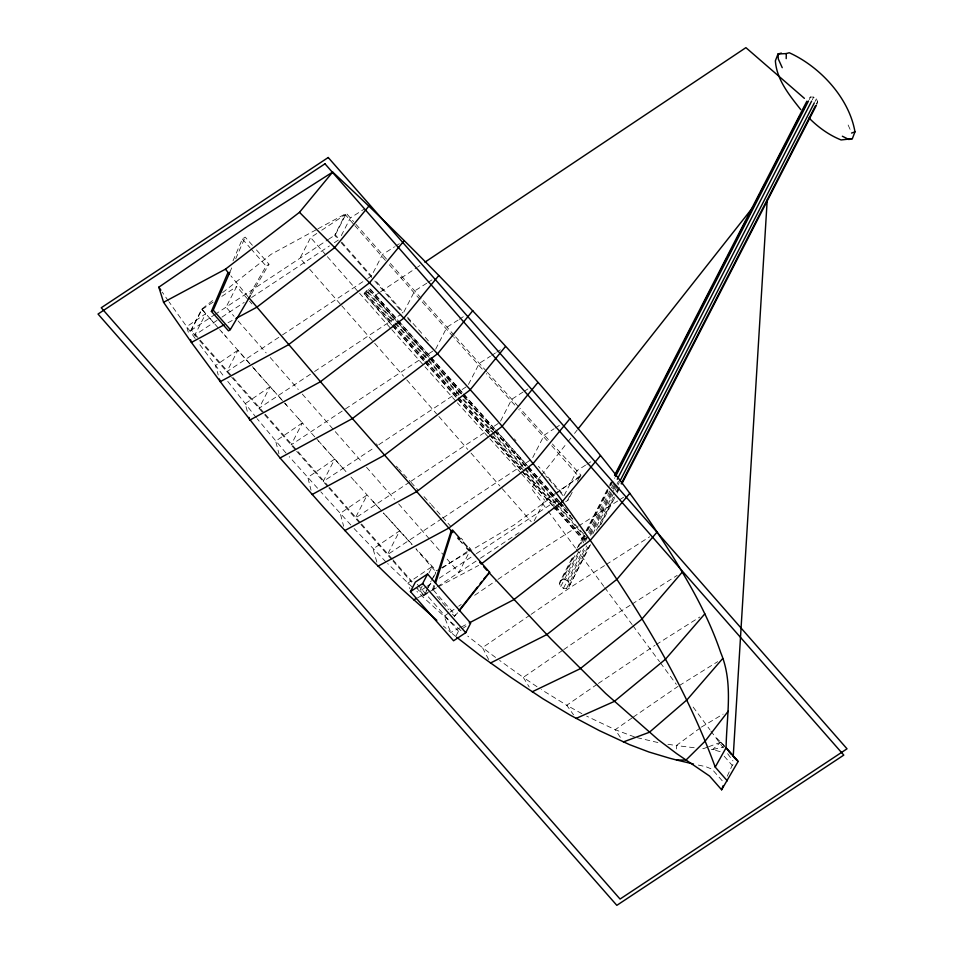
<?xml version="1.0" encoding="UTF-8"?>
<svg xmlns="http://www.w3.org/2000/svg" width="953" height="953" viewBox="0 0 953 953"><rect width="100%" height="100%" fill="white"/><g stroke="black" fill="none" stroke-linecap="round" stroke-linejoin="round"><path stroke-width="0.71" stroke-dasharray="4.76 3.57" d="M590.622 544.58L568.881 586.893L566.547 588.442L563.437 588.311L560.745 586.548L559.506 583.82L560.173 581.187L573.087 556.064M568.881 586.893L590.622 543.258M816.924 104.246L817.603 101.602L816.364 98.886L813.671 97.123L810.562 96.992L808.227 98.54M433.901 585.297L432.114 590.896L433.377 590.062L434.711 585.869M233.008 260.836L242.348 238.989L245.207 237.106L254.725 247.947M229.816 272.272L232.77 265.506M235.736 258.739L245.207 237.106M727.234 776.171L732.214 765.366L734.87 762.388M391.695 324.973L364.082 293.953L366.25 291.01L370.288 289.009L397.901 320.029M364.082 293.953L368.132 291.963L370.288 289.009M524.924 468.126L587.06 537.921L583.022 539.922L585.178 536.968L556.576 504.84M196.366 336.945L190.743 330.548L201.774 309.07L214.508 299.016M213.15 302.101L202.012 309.475L191.41 330.095L199.439 339.244M247.887 299.361L236.654 286.543L226.052 307.176L234.081 316.325M249.96 363.927L237.905 350.227L226.862 371.718L281.242 335.718M316.813 233.485L310.618 237.571L300.016 258.203L306.449 265.518M353.277 223.8L345.26 214.651L334.658 235.272L338.672 239.846M328.475 239.37L335.325 234.831L346.368 213.365L353.587 221.596M341.293 235.617L350.37 217.939L363.927 209.279M282.445 400.653L270.104 386.656L258.978 408.313L313.346 372.313M367.739 278.455L371.456 276.001L382.498 254.511L394.542 246.803M314.752 436.867L302.399 422.894L291.082 444.908L344.224 409.73M343.068 468.447L334.729 459.06L323.198 481.503L373.862 447.958M435.664 349.191L446.981 327.177L458.071 320.077M468.459 384.464L479.311 363.343L490.485 356.184M500.551 421.107L511.773 399.259L522.935 392.112M422.215 586.059L419.523 591.289L425.705 587.203M428.933 572.967L432.305 566.427L407.944 583.057L409.873 588.668M416.306 587.632L423.537 595.863L426.241 590.598M426.92 589.288L430.97 581.39M431.649 580.079L435.7 572.181M427.528 588.954L424.204 595.422L417.783 588.096M428.195 587.656L432.853 578.602M433.52 577.304L436.176 572.134L416.104 549.262M456.022 635.985L458.476 631.22L460.907 629.599M534.145 520.934L544.782 500.23L553.443 494.5M567.452 500.599L570.108 495.417M577.423 481.194L579.412 477.31L551.322 445.289M572.181 492.26L568.119 500.158L565.653 501.79M579.615 477.787L580.961 475.154L552.43 443.991M577.173 548.13L585.321 532.262M586 530.94L609.11 485.982M609.789 484.66L611.147 482.015M559.506 583.82L573.777 556.052M578.531 546.796L586.012 532.25M586.691 530.928L609.11 487.293M609.789 485.97L612.505 480.681M560.173 581.187L562.52 579.638L575.433 554.515M580.865 543.937L584.939 536.003M587.656 530.714L608.05 491.045M610.766 485.756L614.84 477.822M809.204 99.636L810.562 96.992M560.745 586.548L578.411 552.168M583.176 542.912L585.892 537.623M588.609 532.334L614.435 482.075M562.52 579.638L565.617 579.769L580.58 550.679M585.333 541.423L588.728 534.812M589.407 533.489L611.838 489.854M612.517 488.532L615.233 483.242M812.313 99.767L813.671 97.123M590.121 534.252L612.565 490.581M613.244 489.258L615.96 483.969M563.437 588.311L583.82 548.63M590.622 535.407L613.72 490.45M614.399 489.127L616.436 485.16M617.127 483.838L618.485 481.194M569.56 584.249L568.31 581.533L586.655 545.831M592.778 533.93L614.518 491.617M615.197 490.295L617.246 486.328M617.925 485.006L619.283 482.361M815.006 101.53L816.364 98.886M566.547 588.442L588.966 544.806M596.447 530.261L613.434 497.204M616.15 491.903L618.187 487.936M598.782 527.39L614.411 496.978M617.127 491.688L620.522 485.077M816.245 104.246L817.603 101.602M600.819 524.746L614.411 498.3M617.127 493.011L620.522 486.399M249.889 294.036L266.137 266.101L268.996 264.207L255.678 249.031M251.151 294.406L268.996 264.207M540.458 476.583L531.25 488.258L547.177 509.784M541.375 475.416L567.166 442.74M568.083 441.573L570.847 438.07M574.528 433.401L577.292 429.898M452.472 614.101L454.414 616.305L457.166 612.803M454.414 616.305L458.429 611.969M720.182 751.643L712.618 749.57L724.602 746.687L720.468 742.339L712.618 749.57L709.973 749.32M222.609 292.619L271.2 254.248L316.658 229.506M555.146 494.404L514.084 525.032L473.2 549.154M556.326 493.535L580.961 475.154M700.157 727.997L676.32 745.544L667.672 744.245M701.348 727.115L723.124 714.131M632.018 717.966L615.221 729.7L586.643 716.144M633.221 717.121L678.095 686.339M597.15 684.278L566.761 705.268L541.304 689.555M598.365 683.432L654.961 645.372M562.532 650.422L523.292 677.38L499.622 660.429M563.759 649.577L604.226 621.773L630.815 604.857M448.923 612.886L444.027 616.234L416.89 591.408M450.15 612.04L457.5 607.013M458.727 606.179L461.181 604.5M474.665 595.291L496.716 580.21M497.942 579.376L538.385 551.727L577.351 526.795M529.916 615.161L482.504 647.635L467.744 636.104M531.131 614.328L571.252 586.845L604.988 565.308M237.905 350.227L215.485 365.547L218.237 374.958M270.104 386.656L245.171 403.679L248.233 414.65M302.399 422.894L275.679 441.132L278.955 453.771M334.729 459.06L307.831 477.405L311.035 490.247M379.223 292.714L374.291 296.014L428.647 357.065M380.461 291.892L416.258 267.96M417.497 267.138L419.963 265.482M221.811 296.371L236.654 286.543M321.757 230.209L345.26 214.651M190.743 330.548L213.675 315.36M214.913 314.538L327.915 239.739M216.998 320.399L194.757 335.122L205.788 313.656L186.657 326.736L189.039 334.586M221.942 317.123L244.182 302.399M251.604 297.491L329.452 245.945M334.396 242.681L339.339 239.406L335.325 234.831M282.481 334.896L366.512 279.277M314.585 371.503L401.094 314.228M345.462 408.908L434.437 350.013M378.806 444.694L467.78 385.786M409.671 482.099L355.302 518.098L367.179 494.976L340.281 513.333L343.628 526.282M410.91 481.289L498.657 423.203M441.787 518.706L387.406 554.694L399.7 530.773L373.088 548.94L376.864 562.187M443.026 517.884L532 458.977L544.294 435.068L554.11 428.767M442.359 568.036L469.567 550.024M554.682 493.678L579.412 477.31M426.932 586.381L433.115 582.295M439.297 578.197L475.13 554.479M476.369 553.657L559.161 498.848M423.537 595.863L479.145 559.054M480.383 558.232L519.921 532.06M554.527 509.152L560.709 505.066M462.134 628.801L467.006 625.573M426.753 283.22L414.686 290.939L403.56 312.596L375.47 280.575M427.957 282.445L432.781 279.348M459.298 319.279L464.23 316.122M491.724 355.386L495.441 353.003M496.68 352.205L500.408 349.822M524.174 391.314L527.902 388.931M555.337 427.98L560.245 424.835M585.571 465.147L576.887 470.711L564.105 495.584L540.827 469.043M586.81 464.361L591.765 461.181M395.745 246.029L399.355 243.718M578.602 525.996L618.58 500.432M619.819 499.634L623.572 497.24M606.239 564.521L649.648 536.813M632.065 604.059L677.214 575.362M656.212 644.585L699.847 617.02M679.334 685.564L717.716 661.656M440.191 568.619L436.379 570.871L415.996 548.618M441.453 567.869L471.926 549.905M317.945 228.803L346.368 213.365M228.017 322.733L233.247 319.922M417.617 597.817L437.082 587.477M438.38 586.786L478.62 565.427M460.049 627.682L450.864 632.458L443.336 626.038M461.359 627.003L467.911 623.584M707.305 747.223L703.362 748.689L700.741 748.415M708.627 746.735L720.468 742.339M694.201 747.736L676.32 745.544L676.404 749.88M657.892 742.53L636.949 737.634M698.37 765.08L705.768 766.653L712.07 769.202L724.113 782.925M634.495 736.907L615.221 729.7L620.927 738.265M581.878 713.642L566.761 705.268L573.551 714.833M565.617 579.769L568.31 581.533M537.015 686.732L523.292 677.38L529.225 687.006M495.56 657.451L482.504 647.635L489.139 660.477M460.99 630.624L444.027 616.234L450.864 632.458L455.653 636.413M412.411 587.239L387.668 563.604M385.929 561.901L354.099 528.558M716.537 737.932L724.304 745.877M720.718 742.173L724.03 745.651M548.356 439.524L519.897 408.218M547.248 440.81L518.789 409.504M431.328 504.673L450.745 526.33M411.922 544.163L383.44 512.893M488.222 436.915L457.357 402.845M489.842 438.702L520.707 472.783M410.993 482.301L418.307 490.354M424.002 496.62L430.506 503.78M381.808 511.094L371.241 499.455M379.616 508.807L355.004 481.527M383.678 513.286L412.089 544.687M350.847 524.984L320.792 491.808M518.265 406.431L487.424 372.337M514.727 405.037L486.316 373.624M396.377 466.172L397.997 467.971M398.807 468.864L401.249 471.556M403.679 474.237L410.183 481.408M455.737 401.046L424.978 366.786M460.918 541.626L462.539 543.424M350.942 477.036L355.243 481.92M342.83 468.054L347.13 472.95M317.552 488.21L289.224 456.642M486.614 371.444L455.057 336.23M482.266 369.133L453.95 337.517M376.09 443.729L377.71 445.527M330.679 454.545L339.018 463.956M322.591 445.527L330.917 454.95M326.879 450.435L318.552 441.001M298.36 418.367L302.637 423.287M316.932 439.19L318.79 441.394M454.247 335.325L422.751 300.016M421.143 298.206L388.919 261.825M453.14 336.612L421.655 301.303M420.035 299.492L387.811 263.111M398.878 321.137L430.446 356.601M431.423 357.709L462.979 393.16M463.968 394.268L494.547 428.612M495.524 429.72L559.625 501.743M560.614 502.85L563.58 506.174M564.557 507.282L567.523 510.605M369.704 288.711L429.863 356.303M430.851 357.411L462.408 392.862M463.384 393.97L493.964 428.314M497.907 432.745L527.486 465.993M528.474 467.101L559.054 501.445M560.03 502.553L564.962 508.092M369.681 290.248L396.305 320.16M397.294 321.268L429.839 357.84M430.827 358.947L493.94 429.851M494.929 430.959L526.485 466.41M527.474 467.518L558.041 501.874M559.03 502.981L570.859 516.276M429.636 358.173L493.88 430.327M494.869 431.447L557.124 501.373M558.113 502.481L572.944 519.135M368.156 289.474L429.303 358.173M430.291 359.281L461.848 394.733M462.836 395.84L493.404 430.184M494.393 431.292L525.949 466.756M526.938 467.863L557.505 502.207M558.494 503.315L573.289 519.933M368.132 291.963L394.756 321.876M395.745 322.984L427.301 358.435M428.278 359.543L459.846 394.995M463.789 399.426L523.947 467.018M366.25 291.01L393.851 322.031M394.84 323.138L427.385 359.698M428.373 360.806L458.941 395.15M462.884 399.581L491.486 431.721M492.475 432.829L524.031 468.28M525.02 469.388L555.587 503.732M366.214 293.488L392.839 323.401M393.827 324.508L425.383 359.96M426.372 361.068L457.928 396.531M458.917 397.639L489.485 431.983M493.428 436.414L554.575 505.102M555.563 506.21L585.142 539.458M364.689 292.714L392.302 323.734M393.291 324.842L424.847 360.305M425.836 361.413L457.392 396.865M458.369 397.973L521.494 468.876M525.437 473.307L554.038 505.447M555.015 506.555L583.617 538.683M364.665 294.251L423.835 360.722M424.824 361.83L488.925 433.853M489.913 434.961L521.47 470.413M522.458 471.521L553.026 505.864M554.015 506.972L583.605 540.208M392.684 326.081L424.24 361.544M425.229 362.652L456.785 398.104M457.774 399.212L488.341 433.555M489.33 434.663L520.886 470.115M521.875 471.223L552.442 505.578M553.431 506.686L583.022 539.922M391.862 329.667L423.358 364.975M390.242 327.856L359.615 293.333M278.169 395.733L282.207 400.26M284.625 402.976L298.599 418.76M284.864 403.369L286.484 405.18M266.066 382.117L274.381 391.588M266.316 382.51L252.378 366.655M262.278 377.972L252.616 367.048M285.995 453.02L257.203 418.784M358.006 291.511L326.676 255.88M249.4 363.403L221.846 331.954M386.513 259.085L355.993 224.348M385.405 260.372L354.885 225.635M325.878 254.963L310.618 237.571M249.495 301.184L251.902 303.936M218.07 327.772L209.803 318.231M219.678 329.607L226.099 336.921M341.746 242.145L371.456 276.001M407.574 317.17L422.822 334.551M425.229 337.302L430.053 342.794M514.334 438.856L515.942 440.679M538.421 466.303L540.029 468.126M341.079 242.598L373.183 279.193M374.791 281.016L402.893 313.037M407.705 318.528L410.91 322.185M545.771 475.892L547.379 477.727M548.988 479.55L563.437 496.025M521.505 473.701L544.782 500.23M309.654 269.187L340.161 303.947M341.77 305.782L372.266 340.543M374.672 343.283L403.572 376.221M406.788 379.89L436.486 413.733M438.892 416.485L467.792 449.423M471.008 453.08L499.896 486.018M502.314 488.758L531.214 521.696M724.185 756.217L732.214 765.366M242.348 238.989L249.96 247.673M250.913 248.757L266.137 266.101M461.181 538.219L462.777 540.053M469.21 547.379L470.806 549.202L458.846 572.491L445.194 556.945M460.025 540.827L461.979 543.055M238.095 320.899L266.185 352.92M270.199 357.494L298.289 389.515M302.304 394.089L362.509 462.705M366.524 467.28L394.625 499.301M398.64 503.875L429.136 538.648M430.744 540.47L442.788 554.193M201.774 309.07L214.056 323.198M202.012 309.475L206.027 314.049M433.377 590.062L455.677 615.471M436.962 596.423L448.601 609.682M417.319 584.32L458.476 631.22M200.249 340.161L231.555 375.839M233.151 377.674L263.659 412.435M265.268 414.269L295.775 449.042M298.182 451.782L327.88 485.637M329.488 487.459L359.984 522.232M361.592 524.055L392.1 558.827M392.898 559.745L412.161 581.699M199.57 340.602L230.876 376.292M231.686 377.209L262.992 412.887M264.589 414.71L295.096 449.482M296.705 451.305L327.213 486.078M328.809 487.912L359.317 522.673M360.925 524.507L391.421 559.268M393.029 561.103L411.493 582.14M248.137 296.812L230.9 275.87M256.44 417.843L226.6 379.89M222.883 375.113L198.045 342.365M548.058 510.975L575.481 548.046M576.362 549.238L603.785 586.309M604.678 587.501L632.101 624.56M632.983 625.764L659.524 661.632M660.405 662.823L676.332 684.349M693.141 707.066L709.949 729.784M710.831 730.975L723.22 747.712M727.639 753.692L732.952 760.863M195.186 338.47L169.169 302.077M168.478 301.088L162.272 292.142M848.122 124.998L850.91 131.192"/><path stroke-width="1.43" d="M786.201 58.621L786.308 53.582L789.239 52.737C820.068 66.698 849.135 98.016 854.972 131.848L852.339 138.697L841.106 139.948C828.943 135.076 818.15 127.237 808.99 117.958M489.354 572.979L550.941 638.927L605.655 693.462L658.249 739.719L676.594 753.573L709.58 776.064L721.624 789.787L738.146 761.447L726.103 747.724C726.52 716.263 733.584 683.098 720.778 652.769C712.463 628.23 701.086 604.833 688.209 582.378C660.751 534.168 628.206 489.092 593.004 446.266C512.13 349.513 425.229 257.751 332.68 172.076L247.47 226.445L158.841 287.163L163.571 302.304L191.422 342.437L223.895 386.513L280.051 457.988L324.306 508.092L373.719 561.817L400.081 587.429L436.819 620.343M733.226 756.42L767.201 200.13M434.782 582.509L451.222 530.785M435.604 583.069L452.484 529.951L460.311 538.874M721.624 789.787L723.113 785.665M250.401 295.656L230.328 329.619L228.482 330.846L211.387 311.369L227.743 273.13M211.387 311.369L213.234 310.142L229.816 272.272M410.457 591.622L415.365 582.08L427.552 574.016L470.663 623.155L465.755 632.685L453.568 640.761L410.457 591.622L422.644 583.558L427.552 574.016M614.542 475.404L806.869 101.185M615.233 475.392L624.739 456.88M628.146 450.269L629.504 447.624M630.862 444.98L639.01 429.112M640.368 426.467L643.775 419.856M649.886 407.955L658.046 392.088M661.442 385.477L662.8 382.832M666.195 376.221L672.318 364.32M673.676 361.675L677.071 355.064M685.231 339.197L691.342 327.296M694.737 320.684L698.132 314.073M701.539 307.462L712.403 286.305M715.81 279.694L717.168 277.049M718.526 274.404L726.674 258.537M728.044 255.892L731.439 249.281M737.551 237.38L745.711 221.513M749.106 214.89L750.464 212.245M753.859 205.634L759.982 193.733M761.34 191.088L764.735 184.477M772.895 168.61L781.043 152.742M782.401 150.097L785.808 143.486M789.203 136.875L800.079 115.718M803.474 109.107L804.832 106.462M615.519 476.5L808.525 100.958M617.27 479.276L811.634 101.089M619.962 481.039L814.327 102.853M621.201 483.755L815.565 105.569M621.892 483.755L816.245 105.569M727.27 780.829L715.226 767.105L726.103 747.724M728.223 711.188L705.16 741.1L685.981 760.065L676.582 760.017L669.482 758.171L648.898 751.988L629.552 744.638L599.282 730.582L570.442 715.262L542.876 698.74L511.142 677.583L480.312 655.604L456.618 637.2M578.221 428.731L754.109 205.777M459.012 610.48L477.37 587.143M480.121 583.641L481.956 581.318M483.79 578.983L489.651 572.312L469.102 548.904M459.346 610.802L489.651 572.312M505.364 346.642L469.996 390.015L384.393 455.236L312.107 494.524M472.855 310.595L437.713 353.623L352.288 418.641L280.051 457.988M537.826 382.558L501.862 426.587L416.556 491.712L344.748 530.595M404.179 240.632L369.43 282.898L288.39 344.807L220.214 381.688L219.416 378.996M438.821 275.488L403.846 318.135L320.291 381.808L249.757 420.142L248.995 417.402M570.061 418.546L533.239 463.396L448.78 528.093L377.996 566.165M163.571 302.304L225.42 269.187L299.48 212.328L332.68 172.076M368.847 206.134L334.717 247.577L256.774 307.247L235.867 318.505M600.45 455.617L562.508 501.385L481.217 564.045L479.597 562.258M629.814 493.237L590.646 539.934L513.822 599.675L469.233 622.905M657.082 532.06L616.913 579.329L546.784 634.615L490.461 663.038M682.229 572.169L641.691 619.319L580.151 668.756L532.179 691.807M722.672 658.571L687.065 699.764L649.338 732.297L623.369 741.934M704.827 613.863L665.361 659.333L614.268 701.444L576.1 718.431M424.907 262.182L745.901 47.65L804.392 98.35M738.146 761.447L734.239 757.659M224.098 324.842L191.422 342.437L190.624 339.816M413.721 599.878L416.318 598.496M851.517 133.063L854.972 131.848M781.341 53.106L778.005 53.987L775.373 60.825C776.659 79.79 789.441 95.264 800.734 109.595M786.308 53.582L778.005 53.987L778.315 59.003L782.222 67.675M848.182 138.9L852.339 138.697M693.474 764.008L676.582 760.017M842.357 136.219L849.004 139.567M299.48 212.328C390.253 302.983 481.086 394.316 558.934 496.596C620.32 580.651 679.346 668.827 715.226 767.105M486.912 570.299L483.659 566.725M466.601 547.915L469.031 550.608M457.678 538.016L459.298 539.815M452.83 532.608L336.278 400.248L248.924 297.765M725.65 747.426L736.895 760.244M728.616 751.262L731.022 754.002M463.241 542.221L467.149 546.677M213.234 310.142L230.328 329.619M422.644 583.558L465.755 632.685M225.42 269.187L229.328 273.964M158.841 287.163L160.902 290.153M328.225 157.507L101.256 307.748L620.058 899.048L847.026 748.808L328.225 157.507M324.985 163.809L98.028 314.049L616.829 905.35L843.786 755.098L324.985 163.809"/></g></svg>
